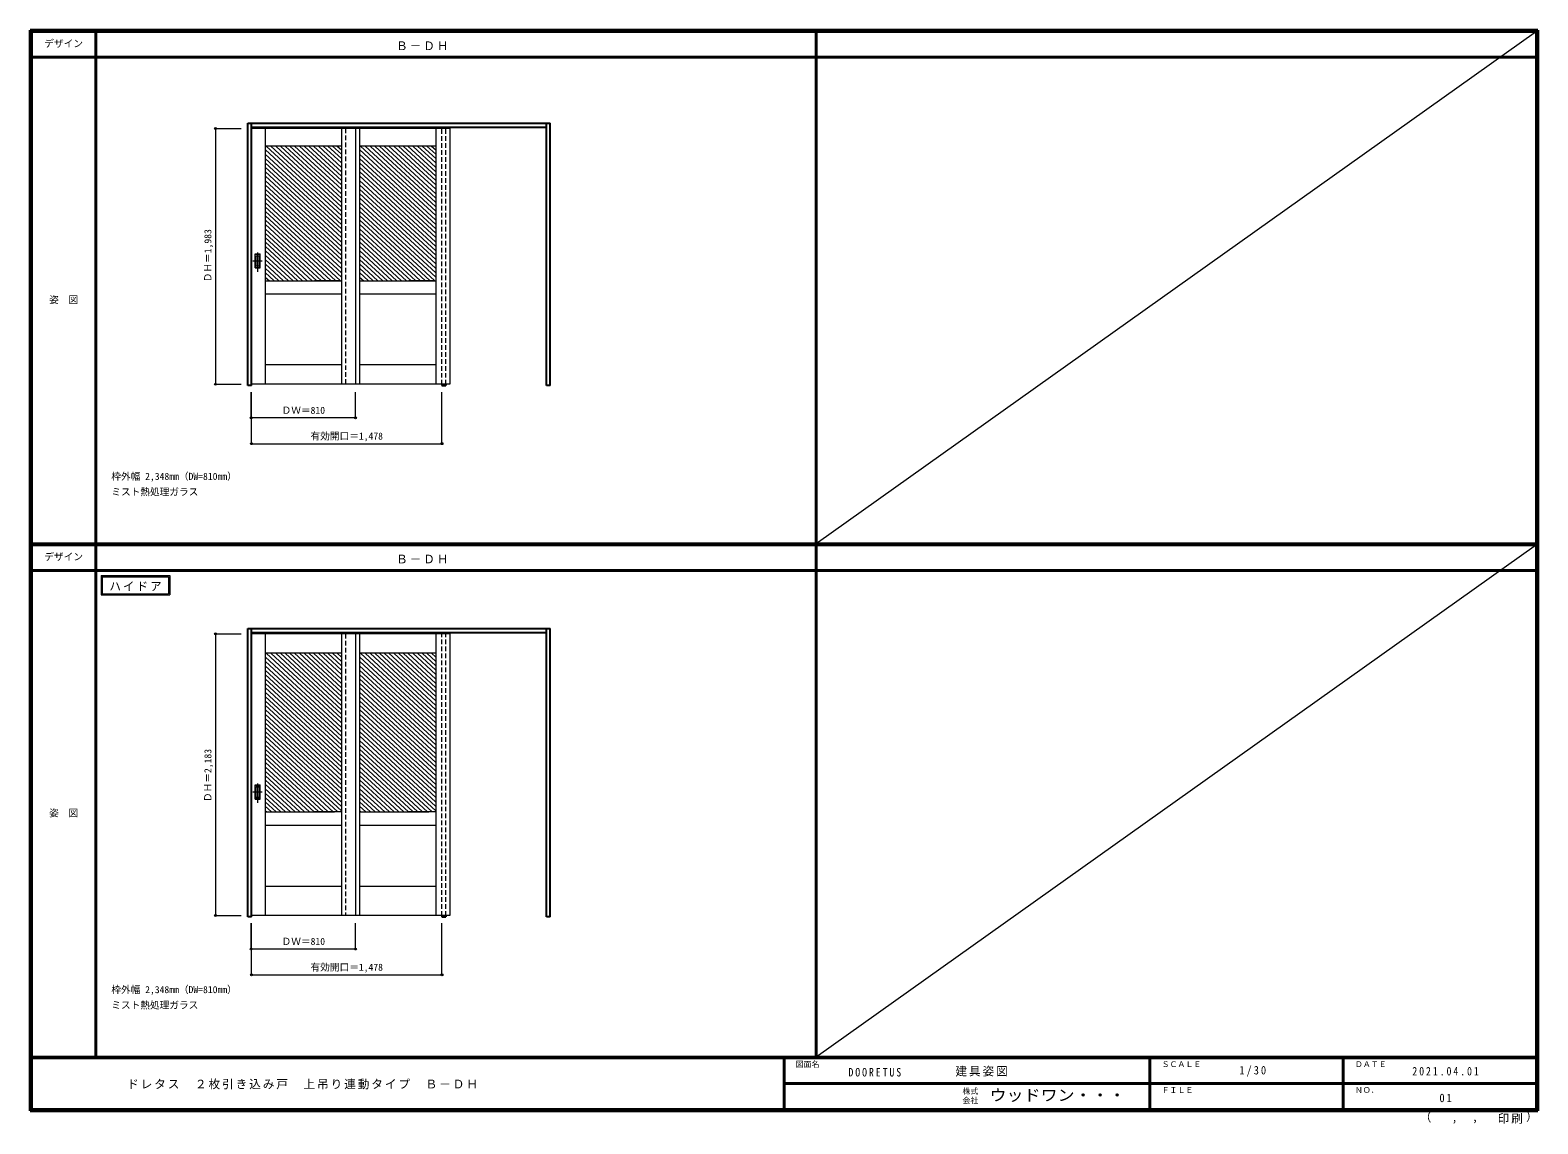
# Model space of a CAD drawing. Units: millimetres, scale not verified. Extents: x -6000 to 5700, y -4307 to 4175.
import ezdxf
from ezdxf.enums import TextEntityAlignment as Align

# ---------------------------------------------------------------- set-up
doc = ezdxf.new("R2010")
doc.units = ezdxf.units.MM
doc.header["$LTSCALE"] = 30
doc.header["$PDMODE"] = 32
doc.header["$PDSIZE"] = 15
doc.linetypes.add('CHAIN1', pattern=[8, 5, -1, 1, -1])
doc.linetypes.add('DASHED1', pattern=[1.8, 1.2, -0.6])
for name, color, linetype, lineweight in [('0-2_扉', 7, 'Continuous', 18), ('0-4_枠', 3, 'Continuous', 25), ('0-6_引手SG', 7, 'Continuous', 18), ('0-A_文字', 7, 'Continuous', 18), ('0-B_寸法', 7, 'Continuous', 9), ('0-C_ハッチ', 4, 'Continuous', 9), ('0-F', 7, 'Continuous', 18), ('F-1_枠', 6, 'Continuous', 40)]:
    doc.layers.add(name, color=color, linetype=linetype, lineweight=lineweight)
doc.layers.add('F-A_文字', color=7, linetype='Continuous')
doc.styles.add('ＭＳ ゴシック', font='')
doc.styles.get('ＭＳ ゴシック').set_extended_font_data('MS Gothic')

msp = doc.modelspace()

# ---------------------------------------------------------------- linework, layer by layer
at = {"layer": '0-2_扉', "color": 4, "linetype": 'DASHED1', "lineweight": 9}
for p, q in [((-4285, 3411.5), (-4282, 3411.5)), ((-4285, 1428.5), (-4285, 3411.5)), ((-3553, 3411.5), (-3553, 1428.5)), ((-4282, 1428.5), (-4285, 1428.5)), ((-4285, -507.75), (-4282, -507.75)), ((-4285, -2690.75), (-4285, -507.75)), ((-3553, -507.75), (-3553, -2690.75)), ((-4282, -2690.75), (-4285, -2690.75))]:
    msp.add_line(p, q, dxfattribs=at)
at = {"layer": '0-2_扉'}
for p, q in [((-3475, 3411.5), (-4282, 3411.5)), ((-4175, 3411.5), (-4175, 1428.5)), ((-3585, 3411.5), (-3585, 1428.5)), ((-2743, 3411.5), (-3550, 3411.5)), ((-3475, 3411.5), (-3475, 1428.5)), ((-3443, 3411.5), (-3443, 1428.5)), ((-2853, 3411.5), (-2853, 1428.5)), ((-2743, 3411.5), (-2743, 1428.5)), ((-3585, 3276.5), (-4175, 3276.5)), ((-2853, 3276.5), (-3443, 3276.5)), ((-4175, 2231.5), (-3585, 2231.5)), ((-3603.5, 2231.5), (-3792.5, 2231.5)), ((-3443, 2231.5), (-2853, 2231.5)), ((-2871.5, 2231.5), (-3060.5, 2231.5)), ((-3585, 2126.5), (-4175, 2126.5)), ((-2853, 2126.5), (-3443, 2126.5)), ((-3585, 1578.5), (-4175, 1578.5)), ((-2853, 1578.5), (-3443, 1578.5)), ((-3475, 1428.5), (-4282, 1428.5)), ((-2743, 1428.5), (-3550, 1428.5)), ((-3475, -507.75), (-4282, -507.75)), ((-4175, -507.75), (-4175, -2690.75)), ((-3585, -507.75), (-3585, -2690.75)), ((-2743, -507.75), (-3550, -507.75)), ((-3475, -507.75), (-3475, -2690.75)), ((-3443, -507.75), (-3443, -2690.75)), ((-2853, -507.75), (-2853, -2690.75)), ((-2743, -507.75), (-2743, -2690.75)), ((-3585, -657.75), (-4175, -657.75)), ((-2853, -657.75), (-3443, -657.75)), ((-4175, -1887.75), (-3638.5, -1887.75)), ((-3956, -1887.75), (-3956, -1886.64)), ((-3585, -1887.75), (-3792.5, -1887.75)), ((-3443, -1887.75), (-2906.5, -1887.75)), ((-3224, -1887.75), (-3224, -1886.64)), ((-2853, -1887.75), (-3060.5, -1887.75)), ((-3585, -1992.75), (-4175, -1992.75)), ((-2853, -1992.75), (-3443, -1992.75)), ((-3585, -2465.75), (-4175, -2465.75)), ((-2853, -2465.75), (-3443, -2465.75)), ((-3475, -2690.75), (-4282, -2690.75)), ((-2743, -2690.75), (-3550, -2690.75))]:
    msp.add_line(p, q, dxfattribs=at)
at = {"layer": '0-4_枠'}
for p, q in [((-4312, 1418), (-4312, 3453)), ((-4312, 3453), (-1964, 3453)), ((-4282, 1418), (-4282, 3453)), ((-4282, 3423), (-1994, 3423)), ((-1994, 1418), (-1994, 3453)), ((-1964, 1418), (-1964, 3453)), ((-4282, 1418), (-4312, 1418)), ((-2804, 1428.5), (-2804, 1418)), ((-2804, 1418), (-2774, 1418)), ((-2774, 1428.5), (-2774, 1418)), ((-1964, 1418), (-1994, 1418)), ((-4312, -2701.25), (-4312, -466.25)), ((-4312, -466.25), (-1964, -466.25)), ((-4282, -2701.25), (-4282, -466.25)), ((-1994, -2701.25), (-1994, -466.25)), ((-1964, -2701.25), (-1964, -466.25)), ((-4282, -496.25), (-1994, -496.25)), ((-2804, -2690.75), (-2804, -2701.25)), ((-2774, -2690.75), (-2774, -2701.25)), ((-4282, -2701.25), (-4312, -2701.25)), ((-2804, -2701.25), (-2774, -2701.25)), ((-1964, -2701.25), (-1994, -2701.25))]:
    msp.add_line(p, q, dxfattribs=at)
at = {"layer": '0-4_枠', "color": 4, "linetype": 'DASHED1', "lineweight": 9}
for p, q in [((-2804, 1426), (-2804, 3423)), ((-2774, 1426), (-2774, 3423)), ((-2804, -2693.25), (-2804, -496.25)), ((-2774, -2693.25), (-2774, -496.25))]:
    msp.add_line(p, q, dxfattribs=at)
at = {"layer": '0-6_引手SG', "linetype": 'CHAIN1'}
for p, q in [((-4234, 2300.77), (-4234, 2471.62)), ((-4272.07, 2386), (-4199.56, 2386)), ((-4272.07, -1733.25), (-4199.56, -1733.25)), ((-4234, -1818.48), (-4234, -1647.63))]:
    msp.add_line(p, q, dxfattribs=at)
at = {"layer": '0-6_引手SG'}
for p, q in [((-4253, 2441), (-4215, 2441)), ((-4253, 2331), (-4253, 2441)), ((-4246.5, 2425), (-4221.5, 2425)), ((-4246.5, 2347), (-4246.5, 2425)), ((-4246.5, 2347), (-4221.5, 2347)), ((-4221.5, 2347), (-4221.5, 2425)), ((-4215, 2331), (-4215, 2441)), ((-4253, 2331), (-4215, 2331)), ((-4253, -1678.25), (-4215, -1678.25)), ((-4253, -1788.25), (-4253, -1678.25)), ((-4246.5, -1694.25), (-4221.5, -1694.25)), ((-4246.5, -1772.25), (-4246.5, -1694.25)), ((-4221.5, -1772.25), (-4221.5, -1694.25)), ((-4215, -1788.25), (-4215, -1678.25)), ((-4253, -1788.25), (-4215, -1788.25)), ((-4246.5, -1772.25), (-4221.5, -1772.25))]:
    msp.add_line(p, q, dxfattribs=at)
at = {"layer": '0-6_引手SG', "linetype": 'DASHED1'}
for p, q in [((-4218, 2335), (-4218, 2437)), ((-4250, 2335), (-4218, 2335)), ((-4218, -1784.25), (-4218, -1682.25)), ((-4250, -1784.25), (-4218, -1784.25))]:
    msp.add_line(p, q, dxfattribs=at)
for points in [[(-4250, 2335), (-4250, 2437), (-4218, 2437)], [(-4250, -1784.25), (-4250, -1682.25), (-4218, -1682.25)]]:
    msp.add_lwpolyline(points, dxfattribs=at)
at = {"layer": '0-A_文字'}
for p, q in [((-5450, -55.5), (-5450, -205.5)), ((-5440, -65.5), (-4925.67, -65.5)), ((-4925.67, -65.5), (-4925.67, -195.5)), ((-5450, -205.5), (-4915.67, -205.5))]:
    msp.add_line(p, q, dxfattribs=at)
for points in [[(-5450, -55.5), (-4915.67, -55.5), (-4915.67, -205.5)], [(-5440, -65.5), (-5440, -195.5), (-4925.67, -195.5)]]:
    msp.add_lwpolyline(points, dxfattribs=at)
at = {"layer": '0-B_寸法', "color": 4}
for p, q in [((-4562, 3411.5), (-4562, 1428.5)), ((-4562, 3411.5), (-4362, 3411.5)), ((-4562, 1428.5), (-4362, 1428.5)), ((-4285, 1168), (-4285, 1368)), ((-4282, 968), (-4282, 1368)), ((-3475, 1168), (-3475, 1368)), ((-2804, 968), (-2804, 1368)), ((-3475, 1168), (-4285, 1168)), ((-4282, 968), (-2804, 968)), ((-4562, -507.75), (-4362, -507.75)), ((-4562, -507.75), (-4562, -2690.75)), ((-4562, -2690.75), (-4362, -2690.75)), ((-4285, -2951.25), (-4285, -2751.25)), ((-4282, -3151.25), (-4282, -2751.25)), ((-3475, -2951.25), (-3475, -2751.25)), ((-2804, -3151.25), (-2804, -2751.25)), ((-3475, -2951.25), (-4285, -2951.25)), ((-4282, -3151.25), (-2804, -3151.25))]:
    msp.add_line(p, q, dxfattribs=at)
at = {"layer": '0-B_寸法'}
for p in [(-4562, 3411.5), (-4562, 1428.5), (-4285, 1168), (-3475, 1168), (-4282, 968), (-2804, 968), (-4562, -507.75), (-4562, -2690.75), (-4285, -2951.25), (-3475, -2951.25), (-4282, -3151.25), (-2804, -3151.25)]:
    msp.add_point(p, dxfattribs=at)
at = {"layer": '0-C_ハッチ'}
for p, q in [((-4168.3, 3276.5), (-3585, 2736.41)), ((-4131.5, 3276.5), (-3585, 2770.48)), ((-4094.71, 3276.5), (-3585, 2804.55)), ((-4057.91, 3276.5), (-3585, 2838.62)), ((-4021.11, 3276.5), (-3585, 2872.69)), ((-3984.32, 3276.5), (-3585, 2906.76)), ((-3947.52, 3276.5), (-3585, 2940.84)), ((-3910.72, 3276.5), (-3585, 2974.91)), ((-3873.93, 3276.5), (-3585, 3008.98)), ((-3837.13, 3276.5), (-3585, 3043.05)), ((-3800.33, 3276.5), (-3585, 3077.12)), ((-3763.53, 3276.5), (-3585, 3111.19)), ((-3726.74, 3276.5), (-3585, 3145.26)), ((-3689.94, 3276.5), (-3585, 3179.33)), ((-3653.14, 3276.5), (-3585, 3213.4)), ((-3616.35, 3276.5), (-3585, 3247.47)), ((-3436.3, 3276.5), (-2853, 2736.41)), ((-3399.5, 3276.5), (-2853, 2770.48)), ((-3362.71, 3276.5), (-2853, 2804.55)), ((-3325.91, 3276.5), (-2853, 2838.62)), ((-3289.11, 3276.5), (-2853, 2872.69)), ((-3252.32, 3276.5), (-2853, 2906.76)), ((-3215.52, 3276.5), (-2853, 2940.84)), ((-3178.72, 3276.5), (-2853, 2974.91)), ((-3141.93, 3276.5), (-2853, 3008.98)), ((-3105.13, 3276.5), (-2853, 3043.05)), ((-3068.33, 3276.5), (-2853, 3077.12)), ((-3031.53, 3276.5), (-2853, 3111.19)), ((-2994.74, 3276.5), (-2853, 3145.26)), ((-2957.94, 3276.5), (-2853, 3179.33)), ((-2921.14, 3276.5), (-2853, 3213.4)), ((-2884.35, 3276.5), (-2853, 3247.47)), ((-4175, 3248.63), (-3585, 2702.34)), ((-4175, 3214.56), (-3585, 2668.27)), ((-4175, 3180.49), (-3585, 2634.2)), ((-3443, 3248.63), (-2853, 2702.34)), ((-3443, 3214.56), (-2853, 2668.27)), ((-3443, 3180.49), (-2853, 2634.2)), ((-4175, 3146.42), (-3585, 2600.12)), ((-4175, 3112.35), (-3585, 2566.05)), ((-4175, 3078.28), (-3585, 2531.98)), ((-4175, 3044.21), (-3585, 2497.91)), ((-3443, 3146.42), (-2853, 2600.12)), ((-3443, 3112.35), (-2853, 2566.05)), ((-3443, 3078.28), (-2853, 2531.98)), ((-3443, 3044.21), (-2853, 2497.91)), ((-4175, 3010.14), (-3585, 2463.84)), ((-4175, 2976.07), (-3585, 2429.77)), ((-4175, 2941.99), (-3585, 2395.7)), ((-3443, 3010.14), (-2853, 2463.84)), ((-3443, 2976.07), (-2853, 2429.77)), ((-3443, 2941.99), (-2853, 2395.7)), ((-4175, 2907.92), (-3585, 2361.63)), ((-4175, 2873.85), (-3585, 2327.56)), ((-4175, 2839.78), (-3585, 2293.49)), ((-3443, 2907.92), (-2853, 2361.63)), ((-3443, 2873.85), (-2853, 2327.56)), ((-3443, 2839.78), (-2853, 2293.49)), ((-4175, 2805.71), (-3585, 2259.41)), ((-4175, 2771.64), (-3591.65, 2231.5)), ((-4175, 2737.57), (-3628.45, 2231.5)), ((-4175, 2703.5), (-3665.24, 2231.5)), ((-3443, 2805.71), (-2853, 2259.41)), ((-3443, 2771.64), (-2859.65, 2231.5)), ((-3443, 2737.57), (-2896.45, 2231.5)), ((-3443, 2703.5), (-2933.24, 2231.5)), ((-4175, 2669.43), (-3702.04, 2231.5)), ((-4175, 2635.35), (-3738.84, 2231.5)), ((-4175, 2601.28), (-3775.63, 2231.5)), ((-3443, 2669.43), (-2970.04, 2231.5)), ((-3443, 2635.35), (-3006.84, 2231.5)), ((-3443, 2601.28), (-3043.63, 2231.5)), ((-4175, 2567.21), (-3812.43, 2231.5)), ((-4175, 2533.14), (-3849.23, 2231.5)), ((-4175, 2499.07), (-3886.02, 2231.5)), ((-4175, 2465), (-3922.82, 2231.5)), ((-3443, 2567.21), (-3080.43, 2231.5)), ((-3443, 2533.14), (-3117.23, 2231.5)), ((-3443, 2499.07), (-3154.02, 2231.5)), ((-3443, 2465), (-3190.82, 2231.5)), ((-4175, 2430.93), (-3959.62, 2231.5)), ((-4175, 2396.86), (-3996.41, 2231.5)), ((-4175, 2362.79), (-4033.21, 2231.5)), ((-3443, 2430.93), (-3227.62, 2231.5)), ((-3443, 2396.86), (-3264.41, 2231.5)), ((-3443, 2362.79), (-3301.21, 2231.5)), ((-4175, 2328.72), (-4070.01, 2231.5)), ((-4175, 2294.64), (-4106.8, 2231.5)), ((-4175, 2260.57), (-4143.6, 2231.5)), ((-3443, 2328.72), (-3338.01, 2231.5)), ((-3443, 2294.64), (-3374.8, 2231.5)), ((-3443, 2260.57), (-3411.6, 2231.5)), ((-4175, -685.62), (-3585, -1231.91)), ((-4168.3, -657.75), (-3585, -1197.84)), ((-4131.5, -657.75), (-3585, -1163.77)), ((-4094.71, -657.75), (-3585, -1129.7)), ((-4057.91, -657.75), (-3585, -1095.63)), ((-4021.11, -657.75), (-3585, -1061.56)), ((-3984.32, -657.75), (-3585, -1027.49)), ((-3947.52, -657.75), (-3585, -993.42)), ((-3910.72, -657.75), (-3585, -959.34)), ((-3873.93, -657.75), (-3585, -925.27)), ((-3837.13, -657.75), (-3585, -891.2)), ((-3800.33, -657.75), (-3585, -857.13)), ((-3763.53, -657.75), (-3585, -823.06)), ((-3726.74, -657.75), (-3585, -788.99)), ((-3689.94, -657.75), (-3585, -754.92)), ((-3653.14, -657.75), (-3585, -720.85)), ((-3616.35, -657.75), (-3585, -686.78)), ((-3443, -685.62), (-2853, -1231.91)), ((-3436.3, -657.75), (-2853, -1197.84)), ((-3399.5, -657.75), (-2853, -1163.77)), ((-3362.71, -657.75), (-2853, -1129.7)), ((-3325.91, -657.75), (-2853, -1095.63)), ((-3289.11, -657.75), (-2853, -1061.56)), ((-3252.32, -657.75), (-2853, -1027.49)), ((-3215.52, -657.75), (-2853, -993.42)), ((-3178.72, -657.75), (-2853, -959.34)), ((-3141.93, -657.75), (-2853, -925.27)), ((-3105.13, -657.75), (-2853, -891.2)), ((-3068.33, -657.75), (-2853, -857.13)), ((-3031.53, -657.75), (-2853, -823.06)), ((-2994.74, -657.75), (-2853, -788.99)), ((-2957.94, -657.75), (-2853, -754.92)), ((-2921.14, -657.75), (-2853, -720.85)), ((-2884.35, -657.75), (-2853, -686.78)), ((-4175, -719.69), (-3585, -1265.98)), ((-4175, -753.76), (-3585, -1300.05)), ((-4175, -787.83), (-3585, -1334.13)), ((-3443, -719.69), (-2853, -1265.98)), ((-3443, -753.76), (-2853, -1300.05)), ((-3443, -787.83), (-2853, -1334.13)), ((-4175, -821.9), (-3585, -1368.2)), ((-4175, -855.97), (-3585, -1402.27)), ((-4175, -890.04), (-3585, -1436.34)), ((-4175, -924.11), (-3585, -1470.41)), ((-3443, -821.9), (-2853, -1368.2)), ((-3443, -855.97), (-2853, -1402.27)), ((-3443, -890.04), (-2853, -1436.34)), ((-3443, -924.11), (-2853, -1470.41)), ((-4175, -958.18), (-3585, -1504.48)), ((-4175, -992.26), (-3585, -1538.55)), ((-4175, -1026.33), (-3585, -1572.62)), ((-3443, -958.18), (-2853, -1504.48)), ((-3443, -992.26), (-2853, -1538.55)), ((-3443, -1026.33), (-2853, -1572.62)), ((-4175, -1060.4), (-3585, -1606.69)), ((-4175, -1094.47), (-3585, -1640.77)), ((-4175, -1128.54), (-3585, -1674.84)), ((-4175, -1162.61), (-3585, -1708.91)), ((-3443, -1060.4), (-2853, -1606.69)), ((-3443, -1094.47), (-2853, -1640.77)), ((-3443, -1128.54), (-2853, -1674.84)), ((-3443, -1162.61), (-2853, -1708.91)), ((-4175, -1196.68), (-3585, -1742.98)), ((-4175, -1230.75), (-3585, -1777.05)), ((-4175, -1264.82), (-3585, -1811.12)), ((-3443, -1196.68), (-2853, -1742.98)), ((-3443, -1230.75), (-2853, -1777.05)), ((-3443, -1264.82), (-2853, -1811.12)), ((-4175, -1298.9), (-3585, -1845.19)), ((-4175, -1332.97), (-3585, -1879.26)), ((-4175, -1367.04), (-3612.63, -1887.75)), ((-4175, -1401.11), (-3649.43, -1887.75)), ((-3443, -1298.9), (-2853, -1845.19)), ((-3443, -1332.97), (-2853, -1879.26)), ((-3443, -1367.04), (-2880.63, -1887.75)), ((-3443, -1401.11), (-2917.43, -1887.75)), ((-4175, -1435.18), (-3686.22, -1887.75)), ((-4175, -1469.25), (-3723.02, -1887.75)), ((-4175, -1503.32), (-3759.82, -1887.75)), ((-3443, -1435.18), (-2954.22, -1887.75)), ((-3443, -1469.25), (-2991.02, -1887.75)), ((-3443, -1503.32), (-3027.82, -1887.75)), ((-4175, -1537.39), (-3796.61, -1887.75)), ((-4175, -1571.46), (-3833.41, -1887.75)), ((-4175, -1605.53), (-3870.21, -1887.75)), ((-3443, -1537.39), (-3064.61, -1887.75)), ((-3443, -1571.46), (-3101.41, -1887.75)), ((-3443, -1605.53), (-3138.21, -1887.75)), ((-4175, -1639.61), (-3907, -1887.75)), ((-4175, -1673.68), (-3943.8, -1887.75)), ((-4175, -1707.75), (-3980.6, -1887.75)), ((-4175, -1741.82), (-4017.39, -1887.75)), ((-3443, -1639.61), (-3175, -1887.75)), ((-3443, -1673.68), (-3211.8, -1887.75)), ((-3443, -1707.75), (-3248.6, -1887.75)), ((-3443, -1741.82), (-3285.39, -1887.75)), ((-4175, -1775.89), (-4054.19, -1887.75)), ((-4175, -1809.96), (-4090.99, -1887.75)), ((-4175, -1844.03), (-4127.78, -1887.75)), ((-3443, -1775.89), (-3322.19, -1887.75)), ((-3443, -1809.96), (-3358.99, -1887.75)), ((-3443, -1844.03), (-3395.78, -1887.75)), ((-4175, -1878.1), (-4164.58, -1887.75)), ((-3443, -1878.1), (-3432.58, -1887.75))]:
    msp.add_line(p, q, dxfattribs=at)
at = {"layer": '0-F'}
for p, q in [((5690, 4165), (100, 190.5)), ((5690, 184.5), (100, -3790))]:
    msp.add_line(p, q, dxfattribs=at)
at = {"layer": 'F-1_枠'}
for p, q in [((-6000, 4175), (5700, 4175)), ((-6000, 4175), (-6000, -4205)), ((-6000, 4170), (5700, 4170)), ((-6000, 4165), (5700, 4165)), ((-5995, 4175), (-5995, -4205)), ((-5990, 4175), (-5990, -4205)), ((-5490, 4175), (-5490, -3790)), ((100, -3790), (100, 4175)), ((5690, 4175), (5690, -4205)), ((5695, 4175), (5695, -4205)), ((5700, 4175), (5700, -4205)), ((-6000, 3965), (5700, 3965)), ((-6000, 190.5), (5700, 190.5)), ((-6000, 187.5), (5700, 187.5)), ((-6000, 184.5), (5700, 184.5)), ((-6000, -15.5), (5700, -15.5)), ((5700, -3790), (-6000, -3790)), ((5700, -3795), (-6000, -3795)), ((-150, -3795), (-150, -4195)), ((2690, -3795), (2690, -4195)), ((4190, -3795), (4190, -4195)), ((-150, -3995), (5690, -3995.01)), ((5700, -4195), (-6000, -4195)), ((5700, -4200), (-6000, -4200)), ((5700, -4205), (-6000, -4205))]:
    msp.add_line(p, q, dxfattribs=at)

# ---------------------------------------------------------------- texts
at = {"layer": '0-A_文字', "style": 'ＭＳ ゴシック'}
for s, p in [('枠外幅 2,348mm（DW=810mm）', (-5370, 670.5)), ('ミスト熱処理ガラス', (-5370, 550.5)), ('枠外幅 2,348mm（DW=810mm）', (-5370, -3310)), ('ミスト熱処理ガラス', (-5370, -3430))]:
    msp.add_text(s, height=54.99, dxfattribs=at).set_placement(p, align=Align.BOTTOM_LEFT)
at = {"layer": '0-A_文字', "char_height": 65.98, "attachment_point": 7, "style": 'ＭＳ ゴシック'}
for s, insert in [('\\T1.17;Ｂ－ＤＨ', (-3160, 4020)), ('\\T1.17;Ｂ－ＤＨ', (-3160, 39.5)), ('\\T1.17;ハイドア', (-5385.34, -175.5))]:
    msp.add_mtext(s, dxfattribs=dict(at, insert=insert))
at = {"layer": '0-B_寸法', "style": 'ＭＳ ゴシック'}
for s, p in [('ＤＨ＝1,983', (-4577, 2219.75)), ('ＤＨ＝2,183', (-4577, -1811.25))]:
    msp.add_text(s, height=54.99, rotation=90, dxfattribs=at).set_placement(p, align=Align.BOTTOM_LEFT)
for s, p in [('ＤＷ＝810', (-4048.75, 1183)), ('有効開口＝1,478', (-3824.25, 983)), ('ＤＷ＝810', (-4048.75, -2936.25)), ('有効開口＝1,478', (-3824.25, -3136.25))]:
    msp.add_text(s, height=54.99, dxfattribs=at).set_placement(p, align=Align.BOTTOM_LEFT)
at = {"layer": 'F-A_文字', "style": 'ＭＳ ゴシック'}
for s, height, p in [('デザイン', 54.99, (-5890, 4027.5)), ('姿\u3000図', 54.99, (-5852.5, 2040.25)), ('デザイン', 54.99, (-5890, 47)), ('姿\u3000図', 54.99, (-5852.5, -1940.25)), ('図面名', 43.99, (-60, -3880)), ('ＳＣＡＬＥ', 43.99, (2780, -3880)), ('ＤＡＴＥ', 43.99, (4280, -3880)), ('株式', 43.99, (1235, -4089)), ('ＦＩＬＥ', 43.99, (2780, -4080)), ('ＮＯ．', 43.99, (4280, -4080)), ('会社', 43.99, (1235, -4161)), ('（', 65.98, (4784.03, -4308.31)), ('）', 65.98, (5608.4, -4304.13)), (',', 65.98, (5031.28, -4308.31)), (',', 65.98, (5190.2, -4305.53))]:
    msp.add_text(s, height=height, dxfattribs=at).set_placement(p, align=Align.BOTTOM_LEFT)
at = {"layer": 'F-A_文字', "style": 'ＭＳ ゴシック', "width": 1.1}
msp.add_text('ウッドワン・・・', height=87.98, dxfattribs=at).set_placement((1445, -4155), align=Align.BOTTOM_LEFT)
at = {"layer": 'F-A_文字', "char_height": 65.98, "attachment_point": 7, "style": 'ＭＳ ゴシック'}
for s, insert in [('\\T1.17;建具姿図', (1180.42, -3940)), ('\\T1.38;\\W0.9;1/30', (3383.75, -3940)), ('\\T1.17;ドレタス\u3000２枚引き込み戸\u3000上吊り連動タイプ\u3000Ｂ－ＤＨ', (-5247.55, -4040)), ('\\T1.39;\\W0.85;DOORETUS', (350, -3940.79)), ('\\T1.39;\\W0.85;2021.04.01', (4726.25, -3932.5)), ('\\T1.36;\\W0.9;01', (4936.25, -4140)), ('\\T1.17;印刷', (5388.15, -4306.92))]:
    msp.add_mtext(s, dxfattribs=dict(at, insert=insert))

doc.saveas('drawing.dxf')
